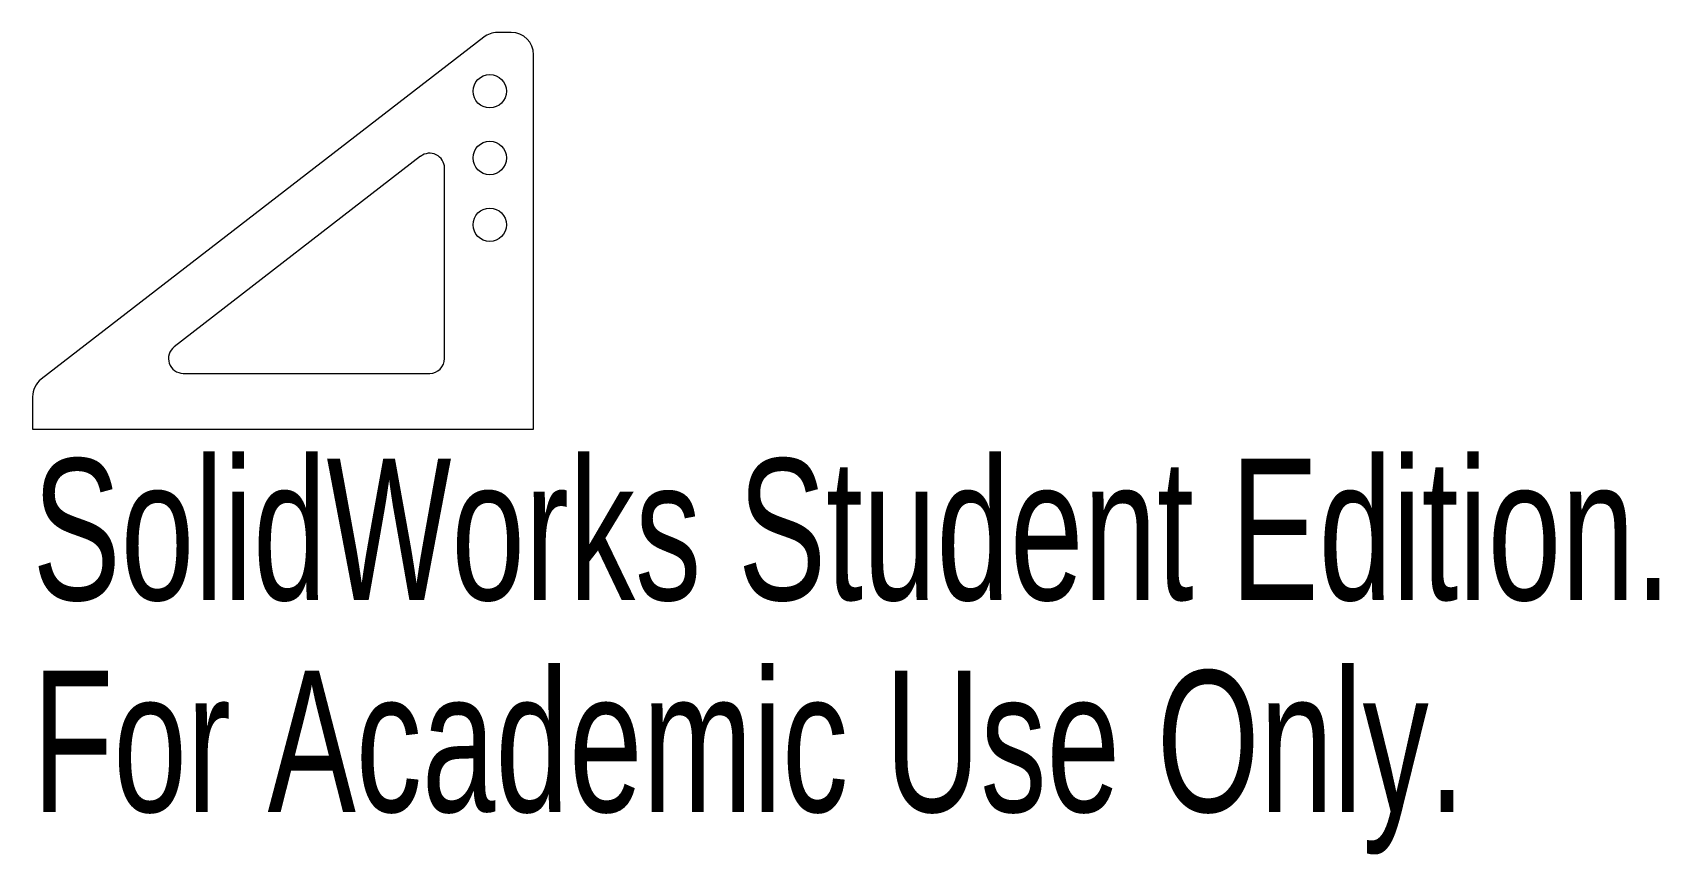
# Model space of a CAD drawing. Header units: inches. Extents: x 0.07 to 2.27, y -0.57 to 0.53.
import ezdxf

# ---------------------------------------------------------------- set-up
doc = ezdxf.new("R2010")
doc.units = ezdxf.units.IN
doc.header["$MEASUREMENT"] = 0
doc.styles.add('SLDTEXTSTYLE0', font='TXT', dxfattribs={"width": 0.7})

msp = doc.modelspace()

# ---------------------------------------------------------------- linework, layer by layer
at = {"color": 7, "linetype": 'Continuous', "lineweight": 15}
for p, q in [((0.6828, 0.528), (0.0866, 0.067)), ((0.72, 0.5343), (0.7011, 0.5343)), ((0.75, 0), (0.75, 0.5043)), ((0.5978, 0.3675), (0.2659, 0.1108)), ((0.63, 0.095), (0.63, 0.3516)), ((0.2781, 0.075), (0.61, 0.075)), ((0.075, 0.0433), (0.075, 0)), ((0.075, 0), (0.75, 0))]:
    msp.add_line(p, q, dxfattribs=at)
for centre in [(0.6909, 0.4552), (0.6909, 0.3652), (0.6909, 0.2752)]:
    msp.add_circle(centre, 0.0225, dxfattribs=at)
for centre, radius, start, end in [((0.7011, 0.5043), 0.03, 90, 127.716), ((0.72, 0.5043), 0.03, 0, 90), ((0.61, 0.3516), 0.02, 0, 127.716), ((0.2781, 0.095), 0.02, 127.716, 270), ((0.61, 0.095), 0.02, 270, 0), ((0.105, 0.0433), 0.03, 127.716, 180)]:
    msp.add_arc(centre, radius, start, end, dxfattribs=at)

# ---------------------------------------------------------------- texts
at = {"color": 7, "linetype": 'Continuous', "char_height": 0.1903, "attachment_point": 1, "style": 'SLDTEXTSTYLE0'}
for s, insert in [('SolidWorks Student Edition.', (0.075, -0.0401)), ('For Academic Use Only.', (0.075, -0.3256))]:
    msp.add_mtext(s, dxfattribs=dict(at, insert=insert))

doc.saveas('drawing.dxf')
